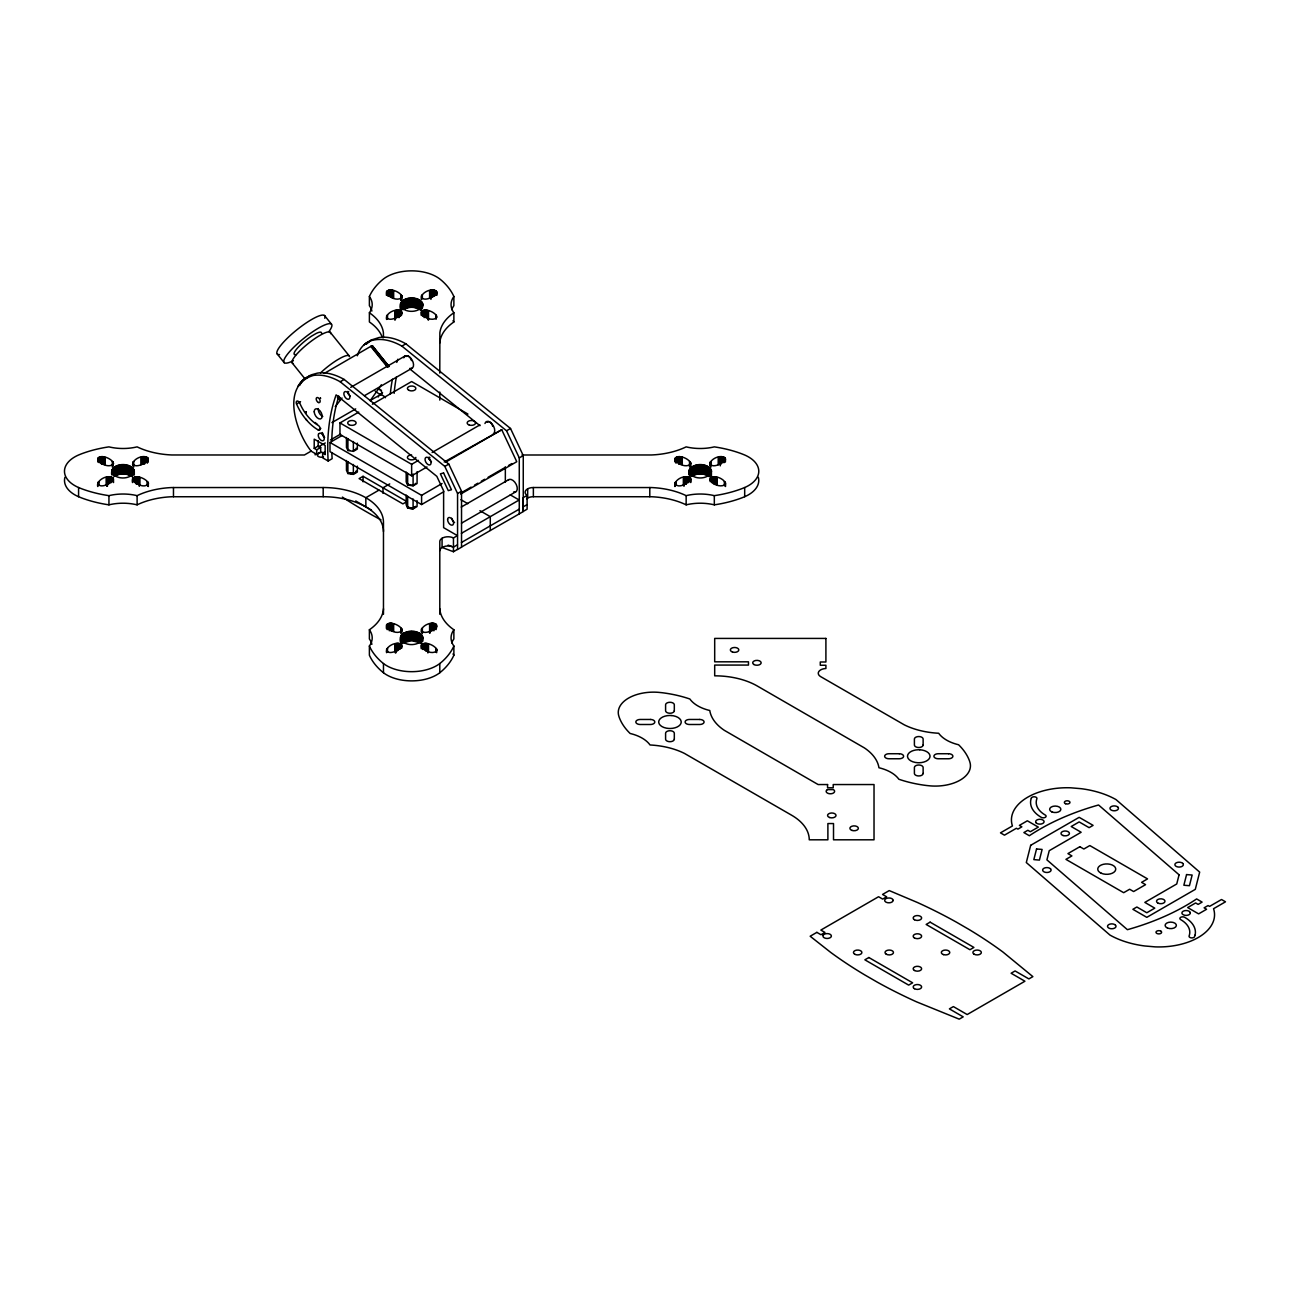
<?xml version="1.0" encoding="UTF-8"?>
<svg xmlns="http://www.w3.org/2000/svg" width="1290" height="1290" viewBox="0 0 1290 1290"><rect width="100%" height="100%" fill="white"/><g stroke="black" fill="none" stroke-linecap="round" stroke-linejoin="round"><path stroke-width="1.5" d="M306.149 411.962L306.133 412.897A5.628 3.257 60 0 1 306.149 411.704M383.469 608.751L383.404 609.751A60.775 35.088 0 0 1 369.392 629.762A36.604 21.14 0 0 1 369.392 646.016L369.392 655.207A91.509 52.825 0 0 0 381.437 671.058L383.469 672.751A35.201 20.317 0 0 0 439.793 672.751L441.825 671.058A91.509 52.825 0 0 0 453.87 655.207L453.87 646.016A36.604 21.14 0 0 1 453.87 629.762A60.775 35.088 0 0 1 439.858 609.751L439.793 608.751M439.793 342.963L439.858 341.963A60.775 35.088 0 0 1 453.87 321.968L453.87 312.761A36.604 21.14 0 0 1 453.87 296.507A91.509 52.825 0 0 0 441.825 280.656L439.793 278.979A35.201 20.317 0 0 0 383.469 278.979L381.437 280.656A91.509 52.825 0 0 0 369.392 296.507A36.604 21.14 0 0 1 369.392 312.761L369.392 321.968A60.775 35.088 0 0 1 382.388 337.625M132.499 478.88C133.902 483.589 145.335 489.378 148.431 483.299C146.689 478.074 130.548 472.092 132.499 482.557M111.859 470.399C112.762 480.251 131.806 480.428 134.289 471.318C131.661 461.143 109.311 462.578 111.762 474.881M688.973 471.205C691.601 462.32 709.032 462.32 711.5 471.318C708.871 480.203 691.44 480.203 688.973 471.205L688.973 474.881M400.545 303.472C400.835 313.551 419.992 313.841 422.878 304.988C420.637 293.943 396.175 296.2 400.593 309.584M400.545 636.728C400.835 646.79 419.992 647.08 422.878 638.244C420.75 627.44 396.852 629.278 400.545 642.243M674.944 482.831C676.847 489.781 688.908 483.363 690.795 479.348C687.28 472.978 672.928 479.364 674.944 486.507M318.469 434.053L318.275 434.827A4.225 2.435 60 0 0 319.485 438.665L320.162 439.503A4.225 2.435 60 0 0 323.661 440.341L324.032 439.777A4.225 2.435 60 0 0 323.322 435.633A4.225 2.435 60 0 0 320.049 433.069L318.614 433.827M357.33 355.782C359.475 347.542 366.473 340.753 375.051 339.818A71.901 41.522 60 0 1 401.9 346.123L506.535 430.779L519.273 457.885L519.273 513.871L461.401 547.121M97.847 458.305C98.008 463.594 109.779 468.802 113.552 463.642C112.73 458.144 96.137 451.919 97.847 461.981M386.452 291.685C386.613 296.958 398.384 302.183 402.158 297.022C401.335 291.508 384.743 285.3 386.452 295.362M421.298 311.793C421.459 317.082 433.23 322.29 437.004 317.13C436.181 311.632 419.589 305.408 421.298 315.486M386.452 624.941C386.613 630.213 398.384 635.438 402.158 630.262C401.335 624.763 384.743 618.539 386.452 628.617M421.298 645.048C421.459 650.337 433.23 655.546 437.004 650.386C436.181 644.887 419.589 638.663 421.298 648.725M675.057 458.305C675.218 463.594 686.99 468.802 690.763 463.642C689.94 458.144 673.348 451.919 675.057 461.981M304.488 378.68L311.325 374.826L317.324 373.149A71.901 41.522 60 0 1 344.156 379.454L448.807 464.11L461.53 491.216L461.53 547.202L457.563 549.508L457.563 493.522L444.824 466.416L340.173 381.759A71.901 41.522 60 0 0 313.341 375.454C280.43 385.258 295.652 431.731 311.213 451.226M372.471 346.849L372.488 345.865L370.762 346.381L324.193 373.471M97.992 482.396C98.088 489.974 111.908 483.411 113.472 479.799C111.182 472.527 95.573 479.445 97.734 486.507M132.838 462.288C132.935 469.85 146.754 463.303 148.318 459.691C146.254 452.516 130.516 459.143 132.838 465.964M386.597 315.776C386.694 323.355 400.513 316.792 402.077 313.18C400.013 306.004 384.291 312.632 386.597 319.452M421.443 295.652C421.54 303.231 435.359 296.668 436.923 293.056C434.859 285.896 419.121 292.507 421.443 299.328M386.597 649.015C386.694 656.594 400.513 650.031 402.077 646.419C400.013 639.26 384.291 645.887 386.597 652.692M421.443 628.907C421.54 636.486 435.359 629.923 436.923 626.311C434.859 619.135 419.121 625.763 421.443 632.584M710.048 462.288C710.145 469.85 723.964 463.303 725.528 459.691C723.464 452.516 707.726 459.143 710.048 465.964M335.255 406.656L342.027 397.997M370.149 400.739L381.356 384.791M710.226 477.993C708.678 483.508 721.32 488.555 725.415 484.218C726.012 478.429 708.484 472.027 710.226 481.686M366.457 343.995L371.584 339.899L379.034 337.529A71.901 41.522 60 0 1 405.882 343.817L510.518 428.49L523.256 455.596L523.256 511.566L519.273 513.871M305.891 378.422L309.858 375.535M369.392 646.016A91.509 52.825 0 0 0 381.437 661.867L383.469 663.544A35.201 20.317 0 0 0 439.793 663.544L441.825 661.867A91.509 52.825 0 0 0 453.87 646.016M113.972 476.591C119.26 473.011 126.952 473.011 132.193 476.671L132.193 467.48M709.403 467.48L709.403 476.671C704.163 473.011 696.471 473.011 691.182 476.591L691.182 467.399M421.088 301.102L421.088 310.31C415.993 306.407 408.285 306.375 402.899 309.729L402.899 300.538M420.25 633.696L420.25 642.904L411.542 640.582L402.899 642.984L402.899 633.777M366.199 343.043L371.584 339.899M303.166 379.647L307.149 377.341M364.877 344.011L368.859 341.705M301.908 380.727L304.569 379.195M363.635 345.091L367.618 342.801M300.747 381.937L303.408 380.405M299.667 383.243L302.328 381.711M298.683 384.678L301.328 383.146M297.764 386.21L300.425 384.678M320.839 428.425L318.195 429.957A36.604 21.14 60 0 1 297.635 406.366L296.571 403.98L300.554 401.674M340.173 381.759L344.156 379.454M401.9 346.123L405.882 343.817M350.719 387.355L405.06 355.992M364.554 395.627L412.107 368.182M375.18 391.096A36.604 21.14 60 0 0 379.905 394.321L382.566 392.789M331.917 422.62L355.701 408.898M370.972 400.077L379.47 395.175M426.99 466.948L411.639 475.816L339.963 434.424L339.963 422.926L358.733 412.091M372.375 404.222L411.639 381.55L467.947 414.074M331.836 452.548A216.978 125.275 60 0 0 332.127 458.692L328.144 460.998L322.661 457.837L322.661 453.225L325.161 454.677L325.161 445.469L314.212 439.148L314.212 448.34L318.195 446.05L320.678 447.485L320.678 452.081L316.695 454.386L311.084 451.145L304.408 454.999L171.747 454.967A60.775 35.088 0 0 1 137.111 446.872A36.604 21.14 0 0 1 108.941 446.872A91.509 52.825 0 0 0 81.496 453.822L78.577 454.999A35.201 20.317 0 0 0 78.577 487.523L78.577 496.715L81.496 497.892A91.509 52.825 0 0 0 108.941 504.841A36.604 21.14 0 0 1 137.111 504.841A60.775 35.088 0 0 1 171.747 496.747L323.193 496.715A60.275 34.798 0 0 1 383.469 531.512M318.469 446.888L325.257 442.97M330.353 440.019L340.544 434.133M314.212 448.34L316.695 449.791L320.678 447.485M443.776 491.732L421.588 504.551L329.998 451.677L329.998 442.47L341.947 435.585M322.661 453.225L325.322 451.694M346.462 437.536L346.462 447.388L347.913 450.516L353.363 451.371L357.346 449.065L357.346 443.147M363.07 476.3L359.088 478.606L402.899 503.89L406.882 501.6L363.07 476.3L363.07 481.815M339.963 422.926L411.639 464.319L418.46 460.369M432.118 452.5L479.896 424.91M379.002 490.103L365.828 497.714L365.876 506.873M389.725 483.911L382.985 487.797L382.985 493.312M444.195 462.013L501.729 429.731L516.758 461.707L460.707 494.054M445.695 462.094L501.729 429.731M444.824 466.416L448.807 464.11M506.535 430.779L510.518 428.49M406.189 472.011L406.189 481.863L407.656 485.008L413.09 485.846L417.073 483.557L417.073 471.721M329.998 442.47L421.588 495.344L442.067 483.524M457.563 493.522L461.53 491.216M519.273 457.885L523.256 455.596M460.917 492.99L471.108 487.104M474.494 485.153L477.897 483.186M481.299 481.235L484.685 479.267M488.088 477.3L505.067 467.496M508.47 465.545L511.856 463.578M461.24 507.067L508.792 479.606M461.481 523.176L515.823 491.796M439.793 614.282L439.793 541.542A8.256 4.773 0 0 1 444.615 537.204A8.256 4.773 0 0 1 453.451 537.93L457.434 535.64L443.615 527.658L443.615 490.813L436.842 476.365L336.126 394.885A216.978 125.275 60 0 0 328.144 460.998M461.401 533.334L519.144 500.004L510.26 494.86M527.11 495.408L523.127 497.698L523.127 511.501L527.11 509.195L527.11 495.408A8.256 4.773 0 0 1 525.852 490.297A8.256 4.773 0 0 1 533.367 487.523L651.514 487.556A60.775 35.088 0 0 1 686.151 495.65A36.604 21.14 0 0 1 714.321 495.65A91.509 52.825 0 0 0 741.766 488.7L744.685 487.523A35.201 20.317 0 0 0 744.685 454.999L741.766 453.822A91.509 52.825 0 0 0 714.321 446.872A36.604 21.14 0 0 1 686.151 446.872A60.775 35.088 0 0 1 651.514 454.967L522.015 454.999M457.434 544.832L453.451 547.121L450.742 546.234A8.256 4.773 0 0 0 439.793 550.749M461.401 542.526L519.144 509.195M523.127 506.889L527.11 504.6M442.583 547.637L453.451 551.733L457.434 549.427M354.895 472.978L348.913 472.978M758.343 477.332A35.201 20.317 0 0 1 744.685 496.715L741.766 497.892A91.509 52.825 0 0 1 714.321 504.841A36.604 21.14 0 0 0 686.151 504.841A60.775 35.088 0 0 0 651.514 496.747L533.367 496.715A8.256 4.773 0 0 0 526.643 498.714M383.469 614.282L383.469 522.321A60.275 34.798 0 0 0 323.193 487.523L171.747 487.556A60.775 35.088 0 0 0 137.111 495.65A36.604 21.14 0 0 0 108.941 495.65A91.509 52.825 0 0 1 81.496 488.7L78.577 487.523M346.462 460.514L346.462 470.366L347.913 473.559L353.363 474.397L357.346 472.059L357.346 466.142M448.114 545.122L451.806 546.509M408.64 507.47L412.719 508.099L415.719 506.373A4.225 2.435 0 0 1 408.64 507.422M460.901 499.698L467.819 503.697M479.912 510.679L490.281 516.661L490.281 530.464M371.504 510.114L359.2 503.035A504.729 291.395 0 0 1 355.766 500.955M350.267 396.143L350.074 395.998A4.225 2.435 60 0 1 347.865 391.402M431.457 461.82L431.263 461.691A4.225 2.435 60 0 1 429.054 457.079M410.236 369.279L479.961 425.7M324.5 437.503L322.258 432.521M305.682 418.976L306.73 420.25M372.488 345.865L389.08 366.505M372.278 345.849L388.87 366.489M371.988 345.881L388.58 366.537M371.633 345.994L388.226 366.634M371.23 346.155L387.822 366.811M370.762 346.381L387.355 367.021M324.516 315.518L331.417 324.096M330.192 332.223L349.155 355.814M338.609 395.998L340.979 398.949M338.141 396.465L340.512 399.416M337.738 396.917L340.108 399.868M337.367 397.336L339.754 400.287M292.362 363.167L305.408 379.389M277.334 354.121L284.235 362.7M320.517 398.288L320.646 398.352A2.822 1.629 60 0 1 320.355 397.691M322.258 432.876L322.661 434.843A4.225 2.435 60 0 0 324.483 437.487M744.685 487.523L744.685 496.715M725.528 482.831L725.528 486.507M725.415 458.305L725.415 461.981M725.27 482.396L725.27 486.072M725.093 457.885L725.093 461.562M724.883 481.992L724.883 485.669M724.641 457.499L724.641 461.175M724.367 481.638L724.367 485.314M724.077 457.176L724.077 462.691M723.4 456.918L723.4 462.433M722.674 456.725L722.674 462.239M721.884 456.612L721.884 462.126M721.078 456.596L721.078 463.949M720.288 456.66L720.288 465.851M719.53 456.805L719.53 464.158M718.82 457.031L718.82 464.384M718.207 457.321L718.207 464.69M717.111 477.445L717.111 484.798M716.498 477.155L716.498 484.508M715.789 476.929L715.789 484.282M715.031 476.768L715.031 484.137M714.321 495.65L714.321 504.841M714.241 476.703L714.241 484.072M713.435 476.736L713.435 482.25M712.644 476.832L712.644 482.363M711.903 477.026L711.903 482.541M711.419 470.495L711.419 476.01M711.161 469.689L711.161 475.22M711.241 477.284L711.241 480.96M710.951 461.514L710.951 467.044M710.742 468.915L710.742 476.268M710.677 477.623L710.677 481.299M710.435 461.868L710.435 465.545M710.145 468.173L710.145 475.526M708.516 466.851L708.516 476.042M708.194 466.674L708.194 475.865M707.484 466.287L707.484 475.478M706.356 465.803L706.356 474.994M705.114 465.4L705.114 474.591M703.808 465.093L703.808 474.285M702.437 464.884L702.437 474.075M701.034 464.771L701.034 473.978M699.615 464.771L699.615 473.962M698.212 464.868L698.212 474.059M696.842 465.061L696.842 474.252M695.52 465.351L695.52 474.559M694.278 465.738L694.278 474.946M693.133 466.222L693.133 475.413M692.279 466.674L692.279 475.865M692.085 466.77L692.085 475.962M690.682 462.723L690.682 466.4M690.763 478.88L690.763 482.557M690.424 462.288L690.424 465.964M690.408 468.076L690.408 475.446M690.569 478.429L690.569 482.105M690.247 477.993L690.247 481.686M690.037 461.868L690.037 465.545M689.795 468.818L689.795 476.171M689.795 477.623L689.795 481.299M689.537 461.514L689.537 467.044M689.344 469.592L689.344 473.269M689.07 470.399L689.07 474.075M689.231 477.284L689.231 480.96M688.57 477.026L688.57 482.541M687.828 476.832L687.828 482.363M687.038 476.736L687.038 482.25M686.248 476.703L686.248 484.072M686.151 495.65L686.151 504.841M685.442 476.768L685.442 484.137M684.684 476.929L684.684 484.282M683.974 477.155L683.974 486.346M683.361 477.445L683.361 484.798M682.265 457.321L682.265 464.69M681.652 457.031L681.652 464.384M680.959 456.805L680.959 464.158M680.185 456.66L680.185 464.013M679.395 456.596L679.395 463.949M678.588 456.612L678.588 463.981M677.798 456.725L677.798 462.239M677.073 456.918L677.073 462.433M676.412 457.176L676.412 462.691M676.105 481.638L676.105 485.314M675.831 457.499L675.831 463.013M675.589 481.992L675.589 485.669M675.38 457.885L675.38 461.562M675.202 482.396L675.202 486.072M649.789 487.523L649.789 496.715M533.367 487.523L533.367 496.715M527.675 488.829L527.675 498.021M505.341 466.819L505.341 482.331M453.87 296.507L453.87 305.698A36.604 21.14 0 0 0 451.758 309.681M453.87 629.762L453.87 638.953A36.604 21.14 0 0 0 451.758 642.936M453.451 537.93L453.451 551.733M442.067 538.253L442.067 547.46M439.793 373.116L439.858 332.772A60.775 35.088 0 0 1 453.87 312.761M439.793 392.063L439.793 400.11M439.793 663.544L439.793 672.751M436.81 291.685L436.81 295.362M436.665 649.015L436.665 652.692M436.488 291.266L436.488 294.942M436.488 624.505L436.488 628.182M436.278 315.373L436.278 319.049M436.278 648.612L436.278 652.288M436.036 290.879L436.036 294.555M436.036 624.134L436.036 629.649M435.762 315.018L435.762 318.695M435.762 648.257L435.762 651.934M435.472 290.54L435.472 294.233M435.472 623.796L435.472 629.31M434.794 290.282L434.794 295.797M434.794 623.538L434.794 629.052M434.069 290.105L434.069 295.62M434.069 623.344L434.069 630.697M433.279 289.992L433.279 295.507M433.279 623.247L433.279 630.6M432.472 289.976L432.472 297.329M432.472 623.215L432.472 630.584M431.682 290.04L431.682 297.393M431.682 623.28L431.682 630.649M430.925 290.186L430.925 299.377M430.925 623.425L430.925 630.794M430.215 290.411L430.215 297.764M430.215 623.65L430.215 632.858M429.602 290.702L429.602 298.055M429.602 623.957L429.602 633.148M428.506 310.825L428.506 320.017M428.506 644.065L428.506 651.418M427.893 310.519L427.893 319.726M427.893 643.774L427.893 652.966M427.184 310.293L427.184 317.646M427.184 643.549L427.184 650.902M426.426 310.148L426.426 317.501M426.426 643.404L426.426 650.757M425.619 310.084L425.619 317.437M425.619 643.339L425.619 650.692M424.829 310.1L424.829 317.469M424.829 643.355L424.829 648.87M424.039 310.213L424.039 317.566M424.039 643.468L424.039 648.983M423.297 310.406L423.297 315.921M423.297 643.646L423.297 649.176M422.685 303.36L422.685 307.036M422.685 636.615L422.862 641.098M422.636 310.664L422.636 316.179M422.636 643.92L422.636 649.434M422.346 294.894L422.346 298.57M422.314 302.57L422.314 308.1M422.346 628.149L422.346 633.664M422.314 635.825L422.314 641.34M422.072 310.987L422.072 314.663M422.072 644.242L422.072 647.919M421.83 295.249L421.83 298.925M421.782 301.812L421.782 309.181M421.62 311.374L421.62 315.05M421.588 495.344L421.588 504.551M421.83 628.504L421.83 632.181M421.782 635.067L421.782 642.42M421.62 644.629L421.62 648.306M421.088 634.357L421.088 643.549M420.25 300.457L420.25 309.648M419.589 300.038L419.589 309.245M419.589 633.293L419.589 642.485M419.266 299.861L419.266 309.052M419.266 633.116L419.266 642.307M418.17 299.344L418.17 308.536M418.17 632.6L418.17 641.791M417.073 500.633L417.073 506.535L413.09 508.889L407.656 508.05L406.189 504.858L406.189 495.005M416.976 298.909L416.976 308.1M416.976 632.165L416.976 641.356M415.686 298.57L415.686 307.762M415.686 631.826L415.686 641.017M414.348 298.329L414.348 307.52M414.348 631.568L414.348 640.775M413.09 474.027L413.09 485.846M413.09 498.988L413.09 508.841L407.656 508.002L407.656 496.166M412.945 298.183L412.945 307.375M412.945 631.423L412.945 640.63M411.639 464.319L411.639 475.816M411.542 298.135L411.542 307.326M411.542 631.39L411.542 640.582M410.123 298.2L410.123 307.391M410.123 631.439L410.123 640.63M408.736 298.345L408.736 307.552M408.736 631.6L408.736 640.791M407.656 473.188L407.656 485.008M407.398 298.603L407.398 307.81M407.398 631.858L407.398 641.049M406.124 298.958L406.124 308.165M406.124 632.213L406.124 641.404M404.931 299.409L404.931 308.6M404.931 632.664L404.931 641.856M403.851 299.925L403.851 309.132M403.851 633.18L403.851 642.372M403.673 300.038L403.673 309.245M403.673 633.293L403.673 642.485M402.077 301.199L402.077 308.552M402.077 634.454L402.077 643.646M401.819 295.652L401.819 299.328M401.819 628.907L401.819 632.584M401.432 295.249L401.432 300.764M401.642 311.374L401.642 315.05M401.432 628.504L401.432 632.181M401.642 644.629L401.642 648.306M401.4 301.908L401.4 309.278M401.19 310.987L401.19 314.663M401.4 635.164L401.4 642.517M401.19 644.242L401.19 647.919M400.916 294.894L400.916 300.409M400.884 302.682L400.884 308.197M400.916 628.149L400.916 633.664M400.884 635.922L400.884 641.452M400.626 310.664L400.626 316.179M400.626 643.92L400.626 647.596M399.964 310.406L399.964 315.921M399.964 643.646L399.964 649.176M399.223 310.213L399.223 317.566M399.223 643.468L399.223 648.983M398.433 310.1L398.433 317.469M398.433 643.355L398.433 648.87M397.642 310.084L397.642 317.437M397.642 643.339L397.642 650.692M396.836 310.148L396.836 317.501M396.836 643.404L396.836 650.757M396.078 310.293L396.078 317.646M396.078 643.549L396.078 652.74M395.369 310.519L395.369 319.726M395.369 643.774L395.369 652.966M394.756 310.825L394.756 320.017M394.756 644.065L394.756 651.418M393.66 290.702L393.66 298.055M393.66 623.957L393.66 631.31M393.047 290.411L393.047 297.764M393.047 623.65L393.047 631.02M392.337 290.186L392.337 297.538M392.337 623.425L392.337 630.794M391.579 290.04L391.579 297.393M391.579 623.28L391.579 630.649M390.789 289.976L390.789 297.329M390.789 623.215L390.789 630.584M389.983 289.992L389.983 295.507M389.983 623.247L389.983 630.6M389.193 290.105L389.193 295.62M389.193 623.344L389.193 630.697M388.467 290.282L388.467 295.797M388.467 623.538L388.467 629.052M387.806 290.54L387.806 296.071M387.806 623.796L387.806 629.31M387.5 315.018L387.5 318.695M387.5 648.257L387.5 651.934M387.226 290.879L387.226 294.555M387.226 624.134L387.226 629.649M386.984 315.373L386.984 319.049M386.984 648.612L386.984 652.288M386.774 291.266L386.774 294.942M386.774 624.505L386.774 628.182M383.469 337.738L383.404 332.772A60.775 35.088 0 0 0 369.392 312.761M383.469 663.544L383.469 672.751M369.392 296.507L369.392 305.698A36.604 21.14 0 0 1 371.891 311.051M369.392 629.762L369.392 638.953A36.604 21.14 0 0 1 371.891 644.307M353.363 441.519L353.363 451.371M353.363 464.497L353.363 474.349M347.913 438.697L347.913 450.516M347.913 461.691L347.913 473.511M323.193 487.523L323.193 496.715M318.195 440.535L318.195 446.05M316.695 449.791L316.695 454.386M315.195 453.516L315.195 454.935M173.473 487.523L173.473 496.715M148.318 482.831L148.318 486.507M148.205 458.305L148.205 461.981M148.06 482.396L148.06 486.072M147.882 457.885L147.882 461.562M147.673 481.992L147.673 485.669M147.431 457.499L147.431 463.013M147.157 481.638L147.157 485.314M146.85 457.176L146.85 462.691M146.189 456.918L146.189 462.433M145.464 456.725L145.464 462.239M144.673 456.612L144.673 463.981M143.867 456.596L143.867 463.949M143.077 456.66L143.077 464.013M142.319 456.805L142.319 464.158M141.61 457.031L141.61 464.384M140.997 457.321L140.997 464.69M139.901 477.445L139.901 484.798M139.288 477.155L139.288 486.346M138.578 476.929L138.578 484.282M137.82 476.768L137.82 484.137M137.014 476.703L137.014 484.072M137.111 495.65L137.111 504.841M136.224 476.736L136.224 484.089M135.434 476.832L135.434 482.363M134.692 477.026L134.692 482.541M134.289 471.318L134.289 474.994M134.208 470.495L134.208 474.172M134.031 477.284L134.031 480.96M133.95 469.689L133.95 473.382M133.725 461.514L133.725 467.044M133.531 468.915L133.531 474.43M133.225 461.868L133.225 465.545M133.467 477.623L133.467 481.299M132.935 468.173L132.935 475.526M133.015 477.993L133.015 481.686M132.693 478.429L132.693 482.105M131.306 466.851L131.306 476.042M130.983 466.674L130.983 475.865M130.274 466.287L130.274 475.478M129.145 465.803L129.145 474.994M127.903 465.4L127.903 474.591M126.597 465.093L126.597 474.285M125.227 464.884L125.227 474.075M123.824 464.771L123.824 473.978M122.405 464.771L122.405 473.962M121.002 464.868L121.002 474.059M119.631 465.061L119.631 474.252M118.309 465.351L118.309 474.559M117.067 465.738L117.067 474.946M115.923 466.222L115.923 475.413M115.068 466.674L115.068 475.865M114.874 466.77L114.874 475.962M113.972 467.399L113.972 474.752M113.359 478.429L113.552 482.557M113.214 462.288L113.214 465.964M113.198 468.076L113.198 475.446M112.827 461.868L112.827 465.545M113.036 477.993L113.036 481.686M112.585 468.818L112.585 474.333M112.585 477.623L112.585 481.299M112.311 461.514L112.311 467.044M112.133 469.592L112.133 473.269M112.02 477.284L112.02 480.96M111.359 477.026L111.359 482.541M110.617 476.832L110.617 482.363M109.827 476.736L109.827 482.25M109.021 476.703L109.021 482.234M108.941 495.65L108.941 504.841M108.231 476.768L108.231 484.137M107.473 476.929L107.473 486.12M106.764 477.155L106.764 486.346M106.151 477.445L106.151 484.798M105.054 457.321L105.054 464.69M104.442 457.031L104.442 464.384M103.732 456.805L103.732 464.158M102.974 456.66L102.974 464.013M102.184 456.596L102.184 463.949M101.378 456.612L101.378 463.981M100.588 456.725L100.588 462.239M99.862 456.918L99.862 462.433M99.185 457.176L99.185 462.691M98.895 481.638L98.895 485.314M98.62 457.499L98.62 461.175M98.379 481.992L98.379 485.669M98.169 457.885L98.169 461.562M356.121 448.227A4.225 2.435 0 0 1 354.008 450.339M349.784 450.339A4.225 2.435 0 0 1 348.252 449.436M415.719 483.331A4.225 2.435 0 0 1 408.64 484.427M407.979 483.927A4.225 2.435 0 0 1 407.559 483.331M321.565 333.417A17.415 3.676 -38.8 0 0 316.082 333.513L311.68 336.061A17.415 3.676 -38.8 0 0 296.813 348.832A17.415 3.676 -38.8 0 0 296.232 354.573M508.002 480.348A7.047 4.064 60 0 1 516.258 484.492A7.047 4.064 60 0 1 513.597 492.006M403.77 357.814A7.047 4.064 60 0 1 412.107 360.055A7.047 4.064 60 0 1 409.865 368.376M378.18 397.014A7.047 4.064 60 0 1 385.484 397.723M484.959 423.507A7.047 4.064 60 0 1 492.264 424.233A7.047 4.064 60 0 1 493.296 433.859M405.995 356.572A4.225 2.435 60 0 1 408.575 356.33L409.349 356.895A4.225 2.435 60 0 1 411.462 360.555M487.185 422.249A4.225 2.435 60 0 1 489.781 422.024L490.555 422.588A4.225 2.435 60 0 1 492.651 426.248M331.772 440.551A216.978 125.275 60 0 1 338.496 397.352M347.865 393.692A4.225 2.435 60 0 1 348.735 391.757M429.054 459.385A4.225 2.435 60 0 1 429.925 457.45M454.564 522.482A4.225 2.435 60 0 1 453.79 521.918M453.08 521.16A4.225 2.435 60 0 1 451.677 518.274M390.338 393.772A216.978 125.275 60 0 1 392.418 379.212M396.756 362.409A216.978 125.275 60 0 1 397.836 359.249M379.905 394.321A2.822 1.629 60 0 0 381.905 393.176A2.822 1.629 60 0 0 379.905 389.725A30.976 17.883 60 0 1 378.099 388.596M394.143 393.353A216.978 125.275 60 0 1 396.401 376.906M381.517 390.531A36.604 21.14 60 0 1 379.163 388.79M296.571 403.98A2.806 1.613 60 0 1 297.055 401.061A2.806 1.613 60 0 1 299.828 403.238A30.976 17.883 60 0 0 318.195 425.361A2.822 1.629 60 0 1 320.178 428.812A2.822 1.629 60 0 1 318.195 429.957M322.79 416.46A5.628 3.257 60 0 1 318.243 408.575M317.437 424.426A36.604 21.14 60 0 1 315.131 422.475M349.558 356.669A24.462 5.176 -38.8 0 0 340.399 358.136L337.303 359.926A24.462 5.176 -38.8 0 0 320.565 372.842M330.579 333.675A24.462 5.176 -38.8 0 0 321.436 334.545L318.34 336.335A24.462 5.176 -38.8 0 0 297.49 353.379A24.462 5.176 -38.8 0 0 293.378 363.522M293.362 360.716A30.509 6.45 -38.8 0 1 287.896 353.686A30.509 6.45 -38.8 0 1 320.5 326.999A30.509 6.45 -38.8 0 1 328.886 331.643M279.527 354.557A30.509 6.45 -38.8 0 1 296.974 329.724A30.509 6.45 -38.8 0 1 324.774 318.243M354.895 472.93A4.225 2.435 0 0 1 348.913 472.93M415.848 457.418A4.225 2.435 0 0 1 411.639 459.853A4.225 2.435 0 0 1 407.414 457.418A4.225 2.435 0 0 1 411.639 454.983M381.002 519.854A505.97 292.12 0 0 1 371.504 514.71L359.2 507.631A504.729 291.395 0 0 1 342.382 497.101M78.577 496.715A35.201 20.317 0 0 1 64.919 477.332M323.516 456.918A4.225 2.435 0 0 1 322.5 457.16L321.404 457.24A4.225 2.435 0 0 1 317.324 455.435L318.42 453.08L321.404 452.355A4.225 2.435 0 0 1 325.064 453.58M453.87 655.207A36.604 21.14 0 0 1 453.016 653.917M453.87 321.968A36.604 21.14 0 0 1 453.016 320.662M356.121 471.253L355.556 472.479A4.225 2.435 0 0 0 356.121 471.221M823.085 935.395L823.085 936.653A4.225 2.435 0 0 0 827.164 938.459L828.261 938.378A4.225 2.435 0 0 0 830.147 934.299A4.225 2.435 0 0 0 823.085 935.395M893.115 900.388L892.97 901.017A4.225 2.435 0 0 1 885.908 902.113A4.225 2.435 0 0 1 887.794 898.034L889.987 898.034A4.225 2.435 0 0 1 893.115 900.388M1030.678 845.305L1026.308 862.542L1109.964 935.073A71.901 41.522 0 0 0 1144.762 945.973L1155.179 946.876A55.744 32.186 0 0 0 1213.551 908.708L1225.5 901.807L1221.517 899.517L1209.569 906.402L1208.085 905.548L1204.102 907.837L1206.585 909.273L1198.62 913.884L1187.671 907.563L1195.637 902.952L1198.12 904.403L1202.103 902.097L1196.636 898.937A216.978 125.275 0 0 1 1127.412 929.687L1046.916 859.866L1049.238 850.69L1081.149 832.26L1071.2 826.519L1079.166 821.924L1089.115 827.664L1093.098 825.374L1079.166 817.328L1030.678 845.305M1036.547 848.965L1033.838 859.624L1039.418 860.091L1042.11 849.433L1036.547 848.965M1179.076 874.797L1176.738 883.973L1144.827 902.403L1154.776 908.144L1146.81 912.756L1136.861 906.999L1132.878 909.305L1146.81 917.351L1195.298 889.358L1199.668 872.121L1116.011 799.59A71.901 41.522 0 0 0 1081.214 788.69L1070.797 787.803A55.744 32.186 0 0 0 1012.424 825.955L1000.476 832.856L1004.458 835.162L1016.407 828.261L1017.907 829.131L1021.874 826.826L1019.39 825.39L1027.356 820.795L1038.305 827.116L1030.339 831.711L1027.856 830.276L1023.873 832.566L1029.339 835.726A216.978 125.275 0 0 1 1098.564 804.992L1179.076 874.797M1186.574 874.572L1183.865 885.23L1189.428 885.714L1192.137 875.039L1186.574 874.572M1031.355 798.107L1030.887 799.606A36.604 21.14 0 0 0 1041.288 817.344A2.822 1.629 0 0 0 1045.271 817.344A2.822 1.629 0 0 0 1045.271 815.038A30.976 17.883 0 0 1 1036.886 798.687A2.806 1.613 0 0 0 1034.612 796.801A2.806 1.613 0 0 0 1031.355 798.107M1195.088 935.057L1194.621 936.556A2.806 1.613 0 0 1 1191.363 937.878A2.806 1.613 0 0 1 1189.106 935.992A30.976 17.883 0 0 0 1180.705 919.625A2.822 1.629 0 0 1 1180.705 917.319A2.822 1.629 0 0 1 1184.688 917.319A36.604 21.14 0 0 1 1195.088 935.057M827.406 789.609L826.729 790.109A4.225 2.435 0 0 0 827.406 793.06L828.277 793.447A4.225 2.435 0 0 0 832.501 793.447L833.372 793.06A4.225 2.435 0 0 0 833.372 789.609L827.406 789.609M816.86 932.364L810.168 936.234L830.808 952.488A504.729 291.395 0 0 0 864.977 975.046L877.264 982.142A505.97 292.12 0 0 0 916.593 1001.862L959.212 1019.148L963.195 1016.859L949.392 1008.877L953.375 1006.587L967.178 1014.553L1024.921 981.222L1011.102 973.24L1015.085 970.951L1028.888 978.917L1032.871 976.627L1002.927 952.02A505.97 292.12 0 0 0 968.758 929.316L956.487 922.205A504.729 291.395 0 0 0 917.4 902.484L889.245 890.584L882.554 894.438L886.665 896.808L882.683 899.114L878.571 896.727L820.843 930.074L824.955 932.444L820.972 934.734L816.86 932.364M868.847 957.519L864.864 959.825L908.66 985.108L912.643 982.819L868.847 957.519M930.122 922.157L926.139 924.446L969.935 949.73L973.918 947.44L930.122 922.157M1079.859 846.708L1067.927 853.609L1071.909 855.915L1065.927 859.366L1123.671 892.696L1129.637 889.245L1133.62 891.551L1145.568 884.65L1141.586 882.344L1147.552 878.893L1089.824 845.563L1083.842 849.014L1079.859 846.708M443.583 472.962L440.39 473.865L448.275 490.635L451.468 489.749L443.583 472.962M825.906 638.421L714.692 638.421L714.692 661.818L748.474 661.818L748.474 665.076L714.692 665.076L714.692 675.831A60.275 34.798 0 0 1 757.311 686.022L864.348 747.878A60.775 35.088 0 0 1 878.942 767.744A36.604 21.14 0 0 1 898.856 779.241A91.509 52.825 0 0 0 926.768 785.529L930.284 785.884A35.201 20.317 0 0 0 970.096 762.906L969.483 760.874A91.509 52.825 0 0 0 958.583 744.749A36.604 21.14 0 0 1 938.668 733.252A60.775 35.088 0 0 1 904.274 724.835L820.682 676.637A8.256 4.773 0 0 1 818.779 671.59A8.256 4.773 0 0 1 825.906 668.494L825.906 665.253L820.279 665.253L820.279 661.996L825.906 661.996L825.906 638.421M650.45 719.465L640.179 719.465A4.354 2.516 0 0 0 635.825 721.981A4.354 2.516 0 0 0 640.179 724.496L650.45 724.496A4.354 2.516 0 0 0 654.804 721.981A4.354 2.516 0 0 0 650.45 719.465M699.728 719.465L689.457 719.465A4.354 2.516 0 0 0 685.103 721.981A4.354 2.516 0 0 0 689.457 724.496L699.728 724.496A4.354 2.516 0 0 0 704.082 721.981A4.354 2.516 0 0 0 699.728 719.465M899.259 753.731L888.987 753.731A4.354 2.516 0 0 0 884.634 756.246A4.354 2.516 0 0 0 888.987 758.762L899.259 758.762A4.354 2.516 0 0 0 903.613 756.246A4.354 2.516 0 0 0 899.259 753.731M948.537 753.731L938.265 753.731A4.354 2.516 0 0 0 933.912 756.246A4.354 2.516 0 0 0 938.265 758.762L948.537 758.762A4.354 2.516 0 0 0 952.891 756.246A4.354 2.516 0 0 0 948.537 753.731M827.567 784.546L818.118 784.546L724.367 730.35A60.775 35.088 0 0 1 709.774 710.5A36.604 21.14 0 0 1 689.86 699.003A91.509 52.825 0 0 0 661.947 692.698L658.432 692.343A35.201 20.317 0 0 0 618.62 715.337L619.232 717.369A91.509 52.825 0 0 0 630.133 733.478A36.604 21.14 0 0 1 650.047 744.975A60.775 35.088 0 0 1 684.442 753.408L791.592 815.199A60.275 34.798 0 0 1 809.249 839.806L827.89 839.806L827.89 823.552L833.517 823.552L833.517 839.806L874.023 839.806L874.023 784.546L833.211 784.546L833.211 787.787L827.567 787.787L827.567 784.546M919.722 749.764L918.319 749.748A11.255 6.498 0 0 0 907.499 756.101L907.563 756.908A11.255 6.498 0 0 0 917.787 762.729L919.206 762.745A11.255 6.498 0 0 0 930.025 756.391L929.961 755.585A11.255 6.498 0 0 0 919.722 749.764M671.106 715.515L669.687 715.482A11.255 6.498 0 0 0 658.706 721.723L658.739 722.545A11.255 6.498 0 0 0 668.801 728.463L670.22 728.495A11.255 6.498 0 0 0 681.217 722.239L681.168 721.433A11.255 6.498 0 0 0 671.106 715.515M318.517 402.528L318.001 402.254A2.822 1.629 60 0 1 316.469 397.917A2.822 1.629 60 0 1 319.823 399.707A2.822 1.629 60 0 1 318.517 402.528M1065.556 803.718L1065.008 803.444A2.822 1.629 0 0 1 1066.459 800.832A2.822 1.629 0 0 1 1069.942 802.686A2.822 1.629 0 0 1 1065.556 803.718M1160.968 931.235L1160.419 930.945A2.822 1.629 0 0 0 1156.034 931.977A2.822 1.629 0 0 0 1159.517 933.847A2.822 1.629 0 0 0 1160.968 931.235M347.639 392.531L346.865 391.967A4.225 2.435 60 0 0 343.898 393.257A4.225 2.435 60 0 0 346.091 398.304L346.865 398.868A4.225 2.435 60 0 0 349.816 397.578A4.225 2.435 60 0 0 347.639 392.531M428.828 458.224L428.054 457.66A4.225 2.435 60 0 0 425.087 458.95A4.225 2.435 60 0 0 427.28 463.981L428.054 464.545A4.225 2.435 60 0 0 431.021 463.255A4.225 2.435 60 0 0 428.828 458.224M1117.866 807.137L1117.205 806.621A4.225 2.435 0 0 0 1111.641 806.411A4.225 2.435 0 0 0 1110.561 809.572L1111.222 810.072A4.225 2.435 0 0 0 1116.785 810.281A4.225 2.435 0 0 0 1117.866 807.137M1182.769 863.413L1182.108 862.913A4.225 2.435 0 0 0 1176.544 862.704A4.225 2.435 0 0 0 1175.464 865.848L1176.125 866.348A4.225 2.435 0 0 0 1181.688 866.558A4.225 2.435 0 0 0 1182.769 863.413M1050.512 868.815L1049.85 868.315A4.225 2.435 0 0 0 1044.287 868.106A4.225 2.435 0 0 0 1043.207 871.25L1043.868 871.766A4.225 2.435 0 0 0 1049.431 871.976A4.225 2.435 0 0 0 1050.512 868.815M1115.415 925.091L1114.754 924.591A4.225 2.435 0 0 0 1109.19 924.382A4.225 2.435 0 0 0 1108.11 927.542L1108.771 928.042A4.225 2.435 0 0 0 1114.334 928.252A4.225 2.435 0 0 0 1115.415 925.091M407.979 506.97L407.559 506.373A4.225 2.435 0 0 0 407.979 506.922M1190.299 912.594L1189.993 911.982A4.225 2.435 0 0 0 1182.946 911.353A4.225 2.435 0 0 0 1184.93 915.303A4.225 2.435 0 0 0 1190.299 912.594M1035.999 822.681L1035.693 822.069A4.225 2.435 0 0 1 1041.046 819.36A4.225 2.435 0 0 1 1043.03 823.31A4.225 2.435 0 0 1 1035.999 822.681M923.124 744.991L923.124 739.057A4.354 2.516 0 0 0 918.754 736.542A4.354 2.516 0 0 0 914.4 739.057L914.4 744.991A4.354 2.516 0 0 0 918.754 747.507A4.354 2.516 0 0 0 923.124 744.991M923.124 773.436L923.124 767.502A4.354 2.516 0 0 0 918.754 765.002A4.354 2.516 0 0 0 914.4 767.502L914.4 773.436A4.354 2.516 0 0 0 918.754 775.951A4.354 2.516 0 0 0 923.124 773.436M674.315 710.726L674.315 704.792A4.354 2.516 0 0 0 669.962 702.292A4.354 2.516 0 0 0 665.592 704.792L665.592 710.726A4.354 2.516 0 0 0 669.962 713.241A4.354 2.516 0 0 0 674.315 710.726M674.315 739.17L674.315 733.252A4.354 2.516 0 0 0 669.962 730.737A4.354 2.516 0 0 0 665.592 733.252L665.592 739.17A4.354 2.516 0 0 0 669.962 741.685A4.354 2.516 0 0 0 674.315 739.17M1167.434 928.01A5.628 3.257 0 0 0 1176.351 925.72A5.628 3.257 0 0 0 1168.45 922.398A5.628 3.257 0 0 0 1167.434 928.01M1063.121 835.533A4.225 2.435 0 0 0 1069.442 833.421A4.225 2.435 0 0 0 1063.121 831.308A4.225 2.435 0 0 0 1063.121 835.533M1051.914 811.926A5.628 3.257 0 0 0 1060.832 809.636A5.628 3.257 0 0 0 1052.946 806.331A5.628 3.257 0 0 0 1051.914 811.926M1157.759 902.984A4.225 2.435 0 0 0 1164.838 901.887A4.225 2.435 0 0 0 1159.662 898.904A4.225 2.435 0 0 0 1157.759 902.984M1101.257 873.249A9.014 5.208 0 0 0 1115.673 869.799A9.014 5.208 0 0 0 1103.289 864.316A9.014 5.208 0 0 0 1101.257 873.249M753.941 664.527A4.225 2.435 0 0 0 761.003 663.447A4.225 2.435 0 0 0 755.827 660.448A4.225 2.435 0 0 0 753.941 664.527M732.478 652.031A4.225 2.435 0 0 0 738.815 649.918A4.225 2.435 0 0 0 732.478 647.806A4.225 2.435 0 0 0 732.478 652.031M852.013 830.421A4.225 2.435 0 0 0 858.35 828.309A4.225 2.435 0 0 0 852.013 826.197A4.225 2.435 0 0 0 852.013 830.421M829.68 817.538A4.225 2.435 0 0 0 836.017 815.425A4.225 2.435 0 0 0 829.68 813.313A4.225 2.435 0 0 0 829.68 817.538M854.689 954.213A4.225 2.435 0 0 0 861.752 953.117A4.225 2.435 0 0 0 856.576 950.133A4.225 2.435 0 0 0 854.689 954.213M886.262 954.213A4.225 2.435 0 0 0 893.325 953.117A4.225 2.435 0 0 0 888.149 950.133A4.225 2.435 0 0 0 886.262 954.213M914.417 988.688A4.225 2.435 0 0 0 921.479 987.592A4.225 2.435 0 0 0 916.303 984.609A4.225 2.435 0 0 0 914.417 988.688M914.417 970.467A4.225 2.435 0 0 0 921.479 969.37A4.225 2.435 0 0 0 916.303 966.387A4.225 2.435 0 0 0 914.417 970.467M914.417 919.722A4.225 2.435 0 0 0 921.479 918.625A4.225 2.435 0 0 0 916.303 915.642A4.225 2.435 0 0 0 914.417 919.722M914.417 937.943A4.225 2.435 0 0 0 921.479 936.863A4.225 2.435 0 0 0 916.303 933.863A4.225 2.435 0 0 0 914.417 937.943M974.144 954.213A4.225 2.435 0 0 0 981.206 953.117A4.225 2.435 0 0 0 976.03 950.133A4.225 2.435 0 0 0 974.144 954.213M943.442 954.6A4.225 2.435 0 0 0 949.779 952.488A4.225 2.435 0 0 0 943.442 950.375A4.225 2.435 0 0 0 943.442 954.6M314.212 411.8A5.628 3.257 60 0 0 320.355 418.976A5.628 3.257 60 0 0 320.001 410.817A5.628 3.257 60 0 0 314.212 411.8M447.598 519.612A4.225 2.435 60 0 0 452.081 525.191A4.225 2.435 60 0 0 452.081 519.209A4.225 2.435 60 0 0 447.598 519.612M348.913 424.652A4.225 2.435 0 0 0 355.976 423.572A4.225 2.435 0 0 0 350.815 420.572A4.225 2.435 0 0 0 348.913 424.652M469.254 425.039A4.225 2.435 0 0 0 475.591 422.926A4.225 2.435 0 0 0 469.254 420.83A4.225 2.435 0 0 0 469.254 425.039M408.64 390.177A4.225 2.435 0 0 0 415.719 389.08A4.225 2.435 0 0 0 410.543 386.097A4.225 2.435 0 0 0 408.64 390.177"/></g></svg>
